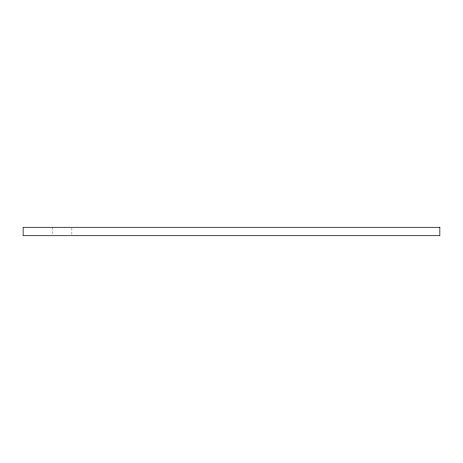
<?xml version="1.0" encoding="UTF-8"?>
<svg xmlns="http://www.w3.org/2000/svg" width="463" height="463" viewBox="0 0 463 463"><rect width="100%" height="100%" fill="white"/><g stroke="black" fill="none" stroke-linecap="round" stroke-linejoin="round"><path stroke-width="0.35" stroke-dasharray="2.31 1.74" d="M71.892 227.993L71.892 235.007M52.25 227.292L52.25 235.007"/><path stroke-width="0.69" d="M439.85 227.292L23.15 227.292L23.15 235.708L439.85 235.708L439.85 227.292"/></g></svg>
